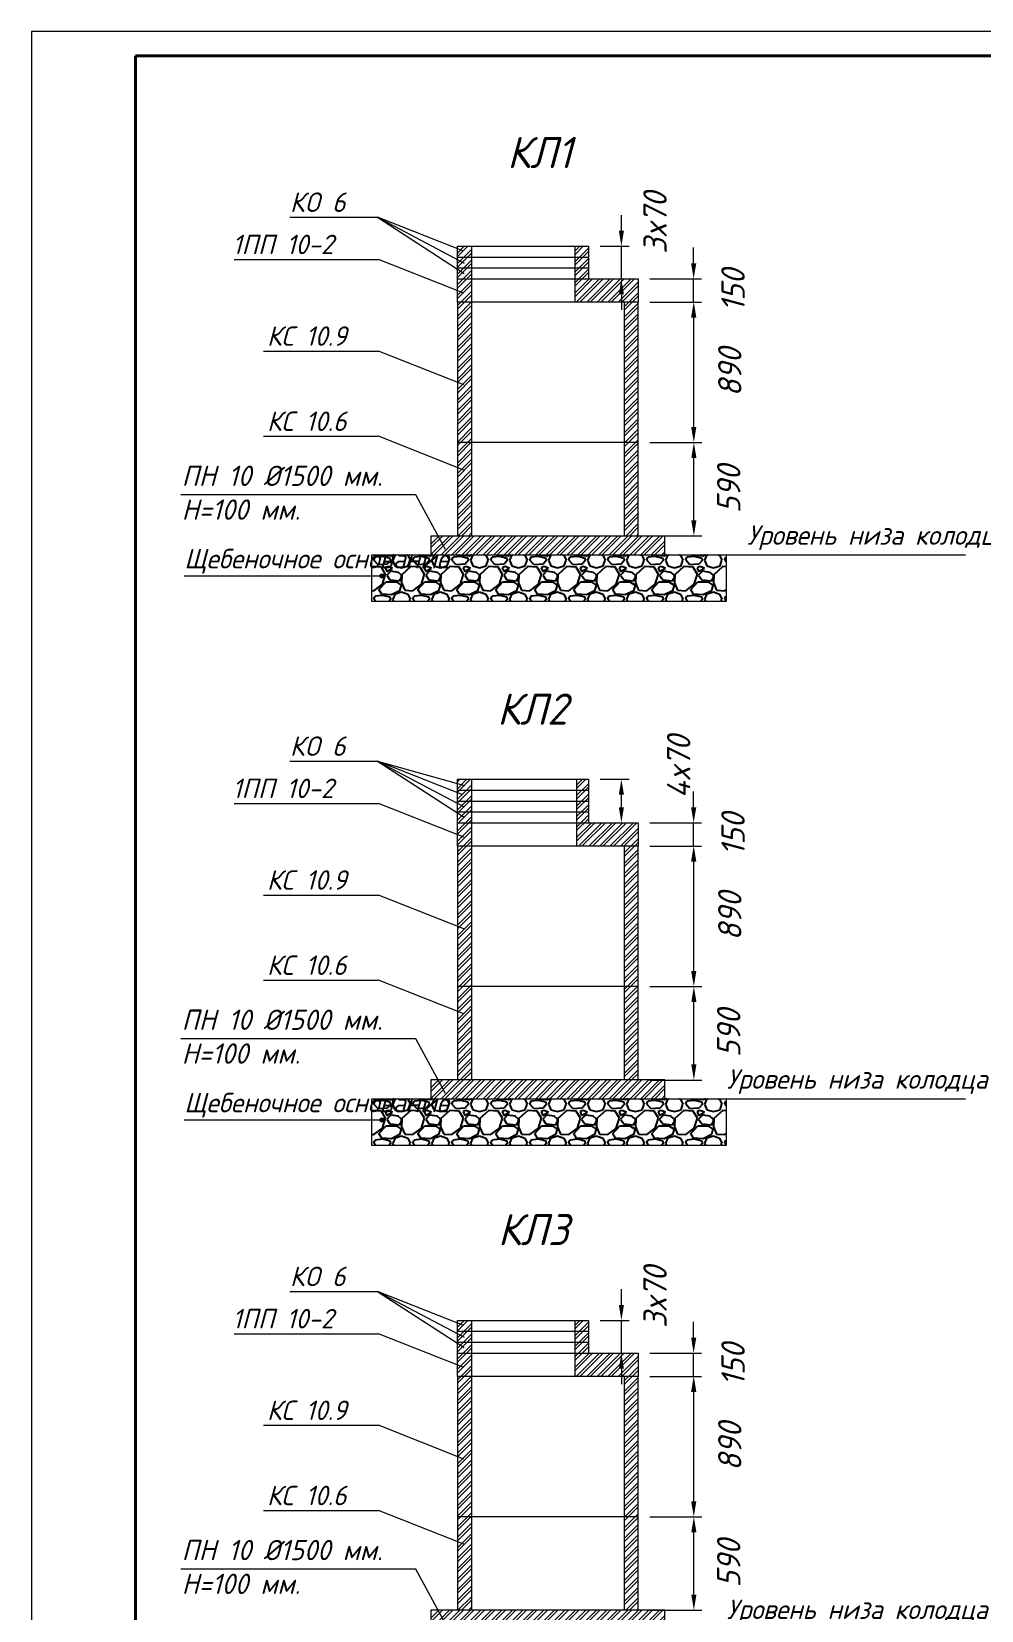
# Model space of a CAD drawing. Header units: millimetres. Extents: x 946 to 259010, y 548 to 42559.
# Drawn here: x 165217 to 177403, y 22301 to 42559 of the extents above; entities that cross this region are included whole.
import ezdxf

# ---------------------------------------------------------------- set-up
doc = ezdxf.new("R2010")
doc.units = ezdxf.units.MM
doc.layers.add('.', color=7, linetype='Continuous', lineweight=0, true_color=0xffffff)
for name, color, linetype, lineweight in [('00-рамка', 7, 'Continuous', 40), ('Канализация К1', 14, 'Continuous', 40), ('норма', 7, 'Continuous', 50), ('Размеры КР', 23, 'Continuous', 13), ('Тонко', 7, 'Continuous', 15)]:
    doc.layers.add(name, color=color, linetype=linetype, lineweight=lineweight)
doc.styles.add('GOST-2.304_Type-B_italic', font='GOST Common Italic.ttf')
doc.styles.add('ГОСТ', font='GOST Common Italic.ttf', dxfattribs={"height": 300})
doc.dimstyles.new('М 50', dxfattribs={"dimscale": 0, "dimtxt": 300, "dimasz": 200, "dimexe": 100, "dimexo": 150, "dimgap": 70, "dimtad": 1, "dimdec": 0, "dimlfac": 0.5, "dimdsep": 46, "dimtxsty": 'ГОСТ', "dimcen": 100, "dimdle": 150, "dimclrd": 256, "dimclre": 256, "dimclrt": 256, "dimazin": 3, "dimtfac": 1, "dimtdec": 0, "dimtmove": 1, "dimatfit": 3, "dimfxl": 100, "dimtolj": 1, "dimlwd": -1, "dimlwe": -1, "dimarcsym": 0})

# ---------------------------------------------------------------- blocks, each defined once
blk = doc.blocks.new('*D129')
at = {"layer": 'Defpoints', "color": 0, "transparency": 16777216}
for p in [(173000, 37287), (173714, 37287), (173000, 36087)]:
    blk.add_point(p, dxfattribs=at)
at = {"layer": 'Размеры КР', "transparency": 16777216}
for p, q in [((173150, 37287), (173814, 37287)), ((173714, 36287), (173714, 37087)), ((173150, 36087), (173814, 36087))]:
    blk.add_line(p, q, dxfattribs=at)
for points in [[(173681, 37087), (173747, 37087), (173714, 37287)], [(173681, 36287), (173747, 36287), (173714, 36087)]]:
    blk.add_solid(points, dxfattribs=at)
at = {"layer": 'Размеры КР', "lineweight": 13, "transparency": 16777216, "insert": (174161, 36687), "char_height": 300, "attachment_point": 5, "rotation": 90, "style": 'ГОСТ'}
blk.add_mtext('\\A1;590', dxfattribs=at)
blk = doc.blocks.new('*D130')
at = {"layer": 'Defpoints', "color": 0, "transparency": 16777216}
for p in [(173000, 39087), (173713, 39087), (173000, 37287)]:
    blk.add_point(p, dxfattribs=at)
at = {"layer": 'Размеры КР', "transparency": 16777216}
for p, q in [((173150, 39087), (173813, 39087)), ((173713, 37487), (173713, 38887)), ((173150, 37287), (173813, 37287))]:
    blk.add_line(p, q, dxfattribs=at)
for points in [[(173679, 38887), (173746, 38887), (173713, 39087)], [(173679, 37487), (173746, 37487), (173713, 37287)]]:
    blk.add_solid(points, dxfattribs=at)
at = {"layer": 'Размеры КР', "lineweight": 13, "transparency": 16777216, "insert": (174175, 38187), "char_height": 300, "attachment_point": 5, "rotation": 90, "style": 'ГОСТ'}
blk.add_mtext('\\A1;890', dxfattribs=at)
blk = doc.blocks.new('*D131')
at = {"layer": 'Defpoints', "color": 0, "transparency": 16777216}
for p in [(173000, 39387), (173711, 39387), (173000, 39087)]:
    blk.add_point(p, dxfattribs=at)
at = {"layer": 'Размеры КР', "transparency": 16777216}
for p, q in [((173711, 39587), (173711, 39787)), ((173150, 39387), (173811, 39387)), ((173711, 39087), (173711, 39387)), ((173150, 39087), (173811, 39087)), ((173711, 38887), (173711, 38687))]:
    blk.add_line(p, q, dxfattribs=at)
for points in [[(173678, 39587), (173745, 39587), (173711, 39387)], [(173678, 38887), (173745, 38887), (173711, 39087)]]:
    blk.add_solid(points, dxfattribs=at)
at = {"layer": 'Размеры КР', "lineweight": 13, "transparency": 16777216, "insert": (174217, 39237), "char_height": 300, "attachment_point": 5, "rotation": 90, "style": 'ГОСТ'}
blk.add_mtext('\\A1;150', dxfattribs=at)
blk = doc.blocks.new('*D54')
at = {"layer": 'Defpoints', "color": 0, "transparency": 16777216}
for p in [(173000, 30307), (173714, 30307), (173000, 29107)]:
    blk.add_point(p, dxfattribs=at)
at = {"layer": 'Размеры КР', "transparency": 16777216}
for p, q in [((173150, 30307), (173814, 30307)), ((173714, 29307), (173714, 30107)), ((173150, 29107), (173814, 29107))]:
    blk.add_line(p, q, dxfattribs=at)
for points in [[(173681, 30107), (173747, 30107), (173714, 30307)], [(173681, 29307), (173747, 29307), (173714, 29107)]]:
    blk.add_solid(points, dxfattribs=at)
at = {"layer": 'Размеры КР', "lineweight": 13, "transparency": 16777216, "insert": (174161, 29707), "char_height": 300, "attachment_point": 5, "rotation": 90, "style": 'ГОСТ'}
blk.add_mtext('\\A1;590', dxfattribs=at)
blk = doc.blocks.new('*D55')
at = {"layer": 'Defpoints', "color": 0, "transparency": 16777216}
for p in [(173000, 32107), (173713, 32107), (173000, 30307)]:
    blk.add_point(p, dxfattribs=at)
at = {"layer": 'Размеры КР', "transparency": 16777216}
for p, q in [((173150, 32107), (173813, 32107)), ((173713, 30507), (173713, 31907)), ((173150, 30307), (173813, 30307))]:
    blk.add_line(p, q, dxfattribs=at)
for points in [[(173679, 31907), (173746, 31907), (173713, 32107)], [(173679, 30507), (173746, 30507), (173713, 30307)]]:
    blk.add_solid(points, dxfattribs=at)
at = {"layer": 'Размеры КР', "lineweight": 13, "transparency": 16777216, "insert": (174175, 31207), "char_height": 300, "attachment_point": 5, "rotation": 90, "style": 'ГОСТ'}
blk.add_mtext('\\A1;890', dxfattribs=at)
blk = doc.blocks.new('*D56')
at = {"layer": 'Defpoints', "color": 0, "transparency": 16777216}
for p in [(173000, 32407), (173711, 32407), (173000, 32107)]:
    blk.add_point(p, dxfattribs=at)
at = {"layer": 'Размеры КР', "transparency": 16777216}
for p, q in [((173711, 32607), (173711, 32807)), ((173150, 32407), (173811, 32407)), ((173711, 32107), (173711, 32407)), ((173150, 32107), (173811, 32107)), ((173711, 31907), (173711, 31707))]:
    blk.add_line(p, q, dxfattribs=at)
for points in [[(173678, 32607), (173745, 32607), (173711, 32407)], [(173678, 31907), (173745, 31907), (173711, 32107)]]:
    blk.add_solid(points, dxfattribs=at)
at = {"layer": 'Размеры КР', "lineweight": 13, "transparency": 16777216, "insert": (174217, 32257), "char_height": 300, "attachment_point": 5, "rotation": 90, "style": 'ГОСТ'}
blk.add_mtext('\\A1;150', dxfattribs=at)
blk = doc.blocks.new('*D57')
at = {"layer": 'Defpoints', "color": 0, "transparency": 16777216}
for p in [(172361, 32966), (172784, 32966), (172361, 32407)]:
    blk.add_point(p, dxfattribs=at)
at = {"layer": 'Размеры КР', "transparency": 16777216}
for p, q in [((172511, 32966), (172884, 32966)), ((172784, 32607), (172784, 32766)), ((172511, 32407), (172884, 32407))]:
    blk.add_line(p, q, dxfattribs=at)
for points in [[(172751, 32766), (172817, 32766), (172784, 32966)], [(172751, 32607), (172817, 32607), (172784, 32407)]]:
    blk.add_solid(points, dxfattribs=at)
at = {"layer": 'Размеры КР', "lineweight": 13, "transparency": 16777216, "insert": (173519, 33124), "char_height": 300, "attachment_point": 5, "rotation": 90, "style": 'ГОСТ'}
blk.add_mtext('\\A1;4x70', dxfattribs=at)
blk = doc.blocks.new('*D117')
at = {"layer": 'Defpoints', "color": 0, "transparency": 16777216}
for p in [(172360, 39805), (172784, 39805), (172360, 39387)]:
    blk.add_point(p, dxfattribs=at)
at = {"layer": 'Размеры КР', "transparency": 16777216}
for p, q in [((172784, 40005), (172784, 40205)), ((172510, 39805), (172884, 39805)), ((172784, 39387), (172784, 39805)), ((172510, 39387), (172884, 39387)), ((172784, 39187), (172784, 38987))]:
    blk.add_line(p, q, dxfattribs=at)
for points in [[(172751, 40005), (172817, 40005), (172784, 39805)], [(172751, 39187), (172817, 39187), (172784, 39387)]]:
    blk.add_solid(points, dxfattribs=at)
at = {"layer": 'Размеры КР', "lineweight": 13, "transparency": 16777216, "insert": (173216, 40103), "char_height": 300, "attachment_point": 5, "rotation": 90, "style": 'ГОСТ'}
blk.add_mtext('\\A1;3x70', dxfattribs=at)
blk = doc.blocks.new('*D88')
at = {"layer": 'Defpoints', "color": 0, "transparency": 16777216}
for p in [(173000, 23503), (173714, 23503), (173000, 22303)]:
    blk.add_point(p, dxfattribs=at)
at = {"layer": 'Размеры КР', "transparency": 16777216}
for p, q in [((173150, 23503), (173814, 23503)), ((173714, 22503), (173714, 23303)), ((173150, 22303), (173814, 22303))]:
    blk.add_line(p, q, dxfattribs=at)
for points in [[(173681, 23303), (173747, 23303), (173714, 23503)], [(173681, 22503), (173747, 22503), (173714, 22303)]]:
    blk.add_solid(points, dxfattribs=at)
at = {"layer": 'Размеры КР', "lineweight": 13, "transparency": 16777216, "insert": (174161, 22903), "char_height": 300, "attachment_point": 5, "rotation": 90, "style": 'ГОСТ'}
blk.add_mtext('\\A1;590', dxfattribs=at)
blk = doc.blocks.new('*D89')
at = {"layer": 'Defpoints', "color": 0, "transparency": 16777216}
for p in [(173000, 25303), (173713, 25303), (173000, 23503)]:
    blk.add_point(p, dxfattribs=at)
at = {"layer": 'Размеры КР', "transparency": 16777216}
for p, q in [((173150, 25303), (173813, 25303)), ((173713, 23703), (173713, 25103)), ((173150, 23503), (173813, 23503))]:
    blk.add_line(p, q, dxfattribs=at)
for points in [[(173679, 25103), (173746, 25103), (173713, 25303)], [(173679, 23703), (173746, 23703), (173713, 23503)]]:
    blk.add_solid(points, dxfattribs=at)
at = {"layer": 'Размеры КР', "lineweight": 13, "transparency": 16777216, "insert": (174175, 24403), "char_height": 300, "attachment_point": 5, "rotation": 90, "style": 'ГОСТ'}
blk.add_mtext('\\A1;890', dxfattribs=at)
blk = doc.blocks.new('*D90')
at = {"layer": 'Defpoints', "color": 0, "transparency": 16777216}
for p in [(173000, 25603), (173711, 25603), (173000, 25303)]:
    blk.add_point(p, dxfattribs=at)
at = {"layer": 'Размеры КР', "transparency": 16777216}
for p, q in [((173711, 25803), (173711, 26003)), ((173150, 25603), (173811, 25603)), ((173711, 25303), (173711, 25603)), ((173150, 25303), (173811, 25303)), ((173711, 25103), (173711, 24903))]:
    blk.add_line(p, q, dxfattribs=at)
for points in [[(173678, 25803), (173745, 25803), (173711, 25603)], [(173678, 25103), (173745, 25103), (173711, 25303)]]:
    blk.add_solid(points, dxfattribs=at)
at = {"layer": 'Размеры КР', "lineweight": 13, "transparency": 16777216, "insert": (174217, 25453), "char_height": 300, "attachment_point": 5, "rotation": 90, "style": 'ГОСТ'}
blk.add_mtext('\\A1;150', dxfattribs=at)
blk = doc.blocks.new('*D91')
at = {"layer": 'Defpoints', "color": 0, "transparency": 16777216}
for p in [(172360, 26022), (172784, 26022), (172360, 25603)]:
    blk.add_point(p, dxfattribs=at)
at = {"layer": 'Размеры КР', "transparency": 16777216}
for p, q in [((172784, 26222), (172784, 26422)), ((172510, 26022), (172884, 26022)), ((172784, 25603), (172784, 26022)), ((172510, 25603), (172884, 25603)), ((172784, 25403), (172784, 25203))]:
    blk.add_line(p, q, dxfattribs=at)
for points in [[(172751, 26222), (172817, 26222), (172784, 26022)], [(172751, 25403), (172817, 25403), (172784, 25603)]]:
    blk.add_solid(points, dxfattribs=at)
at = {"layer": 'Размеры КР', "lineweight": 13, "transparency": 16777216, "insert": (173216, 26320), "char_height": 300, "attachment_point": 5, "rotation": 90, "style": 'ГОСТ'}
blk.add_mtext('\\A1;3x70', dxfattribs=at)

msp = doc.modelspace()

# ---------------------------------------------------------------- hatches: boundary and pattern name
at = {"layer": '.', "linetype": 'Continuous', "lineweight": 15}
h = msp.add_hatch(dxfattribs=at)
h.set_pattern_fill('ANSI32', color=0, scale=10)
h.set_pattern_definition([(45, (-234926.49, -459643.32), (-67.351921, 67.351921), []), (45, (-234881.59, -459643.32), (-67.351921, 67.351921), [])])
h.paths.add_polyline_path([(170680.5, 36086.6), (170860.5, 36086.6), (170860.5, 37286.6), (170680.5, 37286.6)])
h.paths.add_polyline_path([(170680.5, 37286.6), (170860.5, 37286.6), (170860.5, 39086.6), (170680.5, 39086.6)])
h.paths.add_polyline_path([(170860.5, 39386.6), (170680.5, 39386.6), (170680.5, 39086.6), (170860.5, 39086.6)])
h.paths.add_polyline_path([(170860.5, 39526.2), (170680.5, 39526.2), (170680.5, 39386.6), (170860.5, 39386.6)])
h.paths.add_polyline_path([(170860.5, 39665.8), (170680.5, 39665.8), (170680.5, 39526.2), (170860.5, 39526.2)])
h.paths.add_polyline_path([(170860.5, 39805.4), (170680.5, 39805.4), (170680.5, 39665.8), (170860.5, 39665.8)])
h.paths.add_polyline_path([(172185, 39805.4), (172185, 39665.8), (172360.5, 39665.8), (172360.5, 39805.4)])
h.paths.add_polyline_path([(172185, 39665.8), (172185, 39526.2), (172360.5, 39526.2), (172360.5, 39665.8)])
h.paths.add_polyline_path([(172185, 39526.2), (172185, 39386.6), (172360.5, 39386.6), (172360.5, 39526.2)])
h.paths.add_polyline_path([(172185, 39386.6), (172185, 39086.6), (173000.5, 39086.6), (173000.5, 39386.6)])
h.paths.add_polyline_path([(172820.5, 37286.6), (173000.5, 37286.6), (173000.5, 39086.6), (172820.5, 39086.6)])
h.paths.add_polyline_path([(173000.5, 37286.6), (172820.5, 37286.6), (172820.5, 36086.6), (173000.5, 36086.6)])
h = msp.add_hatch(dxfattribs=at)
h.set_pattern_fill('ANSI32', color=256, scale=10)
h.set_pattern_definition([(45, (-234702.705, -457694.52), (-67.351921, 67.351921), []), (45, (-234657.8, -457694.52), (-67.351921, 67.351921), [])])
h.paths.add_polyline_path([(173340.5, 36086.6), (170340.5, 36086.6), (170340.5, 35846.6), (173340.5, 35846.6)])
h = msp.add_hatch(dxfattribs=at)
h.set_pattern_fill('ANSI32', color=0, scale=10)
h.set_pattern_definition([(45, (-249452.96, -466764.43), (-67.351921, 67.351921), []), (45, (-249408.06, -466764.43), (-67.351921, 67.351921), [])])
h.paths.add_polyline_path([(170680.5, 29107.5), (170860.5, 29107.5), (170860.5, 30307.5), (170680.5, 30307.5)])
h.paths.add_polyline_path([(170680.5, 30307.5), (170860.5, 30307.5), (170860.5, 32107.5), (170680.5, 32107.5)])
h.paths.add_polyline_path([(170860.5, 32407.5), (170680.5, 32407.5), (170680.5, 32107.5), (170860.5, 32107.5)])
h.paths.add_polyline_path([(170680.5, 32547.1), (170680.5, 32407.5), (170860.5, 32407.5), (170860.5, 32547.1)])
h.paths.add_polyline_path([(170860.5, 32686.7), (170680.5, 32686.7), (170680.5, 32547.1), (170860.5, 32547.1)])
h.paths.add_polyline_path([(170860.5, 32826.3), (170680.5, 32826.3), (170680.5, 32686.7), (170860.5, 32686.7)])
h.paths.add_polyline_path([(170860.5, 32826.3), (170860.5, 32965.9), (170680.5, 32965.9), (170680.5, 32826.3)])
h.paths.add_polyline_path([(172208.3, 32965.9), (172208.3, 32826.3), (172360.5, 32826.3), (172360.5, 32965.9)])
h.paths.add_polyline_path([(172208.3, 32686.7), (172360.5, 32686.7), (172360.5, 32826.3), (172208.3, 32826.3)])
h.paths.add_polyline_path([(172208.3, 32547.1), (172360.5, 32547.1), (172360.5, 32686.7), (172208.3, 32686.7)])
h.paths.add_polyline_path([(172208.3, 32547.1), (172208.3, 32407.5), (172360.5, 32407.5), (172360.5, 32547.1)])
h.paths.add_polyline_path([(172208.3, 32407.5), (172208.3, 32107.5), (173000.5, 32107.5), (173000.5, 32407.5)])
h.paths.add_polyline_path([(172820.5, 30307.5), (173000.5, 30307.5), (173000.5, 32107.5), (172820.5, 32107.5)])
h.paths.add_polyline_path([(173000.5, 30307.5), (172820.5, 30307.5), (172820.5, 29107.5), (173000.5, 29107.5)])
h = msp.add_hatch(dxfattribs=at)
h.set_pattern_fill('ANSI32', color=256, scale=10)
h.set_pattern_definition([(45, (-234702.705, -464673.62), (-67.351921, 67.351921), []), (45, (-234657.8, -464673.62), (-67.351921, 67.351921), [])])
h.paths.add_polyline_path([(173340.5, 29107.5), (170340.5, 29107.5), (170340.5, 28867.5), (173340.5, 28867.5)])
h = msp.add_hatch(dxfattribs=at)
h.set_pattern_fill('ANSI32', color=0, scale=10)
h.set_pattern_definition([(45, (-234926.49, -473426.43), (-67.351921, 67.351921), []), (45, (-234881.59, -473426.43), (-67.351921, 67.351921), [])])
h.paths.add_polyline_path([(170680.5, 22303.5), (170860.5, 22303.5), (170860.5, 23503.5), (170680.5, 23503.5)])
h.paths.add_polyline_path([(170680.5, 23503.5), (170860.5, 23503.5), (170860.5, 25303.5), (170680.5, 25303.5)])
h.paths.add_polyline_path([(170860.5, 25603.5), (170680.5, 25603.5), (170680.5, 25303.5), (170860.5, 25303.5)])
h.paths.add_polyline_path([(170860.5, 25743.1), (170680.5, 25743.1), (170680.5, 25603.5), (170860.5, 25603.5)])
h.paths.add_polyline_path([(170860.5, 25882.7), (170680.5, 25882.7), (170680.5, 25743.1), (170860.5, 25743.1)])
h.paths.add_polyline_path([(170860.5, 26022.3), (170680.5, 26022.3), (170680.5, 25882.7), (170860.5, 25882.7)])
h.paths.add_polyline_path([(172185, 26022.3), (172185, 25882.7), (172360.5, 25882.7), (172360.5, 26022.3)])
h.paths.add_polyline_path([(172185, 25882.7), (172185, 25743.1), (172360.5, 25743.1), (172360.5, 25882.7)])
h.paths.add_polyline_path([(172185, 25743.1), (172185, 25603.5), (172360.5, 25603.5), (172360.5, 25743.1)])
h.paths.add_polyline_path([(172185, 25603.5), (172185, 25303.5), (173000.5, 25303.5), (173000.5, 25603.5)])
h.paths.add_polyline_path([(172820.5, 23503.5), (173000.5, 23503.5), (173000.5, 25303.5), (172820.5, 25303.5)])
h.paths.add_polyline_path([(173000.5, 23503.5), (172820.5, 23503.5), (172820.5, 22303.5), (173000.5, 22303.5)])
h = msp.add_hatch(dxfattribs=at)
h.set_pattern_fill('ANSI32', color=256, scale=10)
h.set_pattern_definition([(45, (-234702.705, -471477.63), (-67.351921, 67.351921), []), (45, (-234657.8, -471477.63), (-67.351921, 67.351921), [])])
h.paths.add_polyline_path([(173340.5, 22303.5), (170340.5, 22303.5), (170340.5, 22063.5), (173340.5, 22063.5)])
h = msp.add_hatch()
h.set_pattern_fill('GRAVEL', color=256, scale=500)
h.set_pattern_definition([(228.0127875, (-1020678.953, -146228.13), (-4000, -4500), [67.268, -6659.54402]), (184.9697407, (-1020723.953, -146278.13), (6000, 500), [115.434, -11427.96238]), (132.510447, (-1020838.953, -146288.13), (5000, -5500), [81.394, -8058.0163]), (267.273689, (-1021033.953, -146413.13), (500, 10000), [105.119, -10406.77902]), (292.8336542, (-1021038.953, -146518.13), (-2500, 6000), [103.0775, -10204.68656]), (357.273689, (-1020998.953, -146613.13), (-10000, 500), [105.119, -10406.77902]), (37.6942405, (-1020893.953, -146618.13), (-6500, -5000), [139.0145, -13762.42427]), (72.2553284, (-1020783.953, -146533.13), (3500, 11000), [131.244, -12993.16075]), (121.4295656, (-1020743.953, -146408.13), (-4000, 6500), [105.475, -10442.03655]), (175.2363583, (-1020798.953, -146318.13), (5500, -500), [120.416, -5900.38129]), (222.3974378, (-1020918.953, -146308.13), (-6000, -5500), [155.724, -15416.6875]), (138.814075, (-1020538.953, -146418.13), (-3500, 3000), [53.1505, -5261.9224]), (171.4692344, (-1020578.953, -146383.13), (6500, -1000), [101.1185, -10010.7557]), (225, (-1020678.95, -146368.13), (-6e-14, -500), [70.7105, -636.39628]), (203.1985905, (-1020713.95, -146308.13), (2500, 1000), [38.079, -3769.80755]), (291.8014095, (-1020748.95, -146323.13), (-500, 1500), [53.8515, -2638.7309]), (30.9637565, (-1020728.95, -146373.13), (1500, 1000), [87.4645, -2828.01145]), (161.565051, (-1020653.95, -146328.13), (1000, -500), [63.2455, -1517.89333]), (16.3895403, (-1021038.953, -146323.13), (5000, 1500), [88.6, -8771.42257]), (70.346176, (-1020953.953, -146298.13), (-2000, -5500), [74.3305, -7358.70387]), (293.1985905, (-1020653.95, -146228.13), (-1000, 2500), [76.1575, -3731.72905]), (343.6104597, (-1020623.953, -146298.13), (-5000, 1500), [88.6, -8771.42257]), (339.443955, (-1021038.953, -146633.13), (-2500, 1000), [85.44, -4186.56187]), (294.7751406, (-1020958.953, -146663.13), (-2500, 5500), [71.589, -7087.32153]), (66.8014095, (-1020648.95, -146728.13), (1000, 2500), [76.1575, -3731.72905]), (17.3540246, (-1020618.953, -146658.13), (-6500, -2000), [83.8155, -8297.7118]), (69.443955, (-1020893.953, -146728.13), (-1000, -2500), [42.72, -4229.28187]), (101.3099325, (-1020678.95, -146728.13), (-500, 2000), [25.495, -2524.01476]), (165.963757, (-1020683.95, -146703.13), (1500, -500), [103.0775, -1958.47531]), (186.009006, (-1020783.953, -146678.13), (5000, 500), [95.525, -9456.96159]), (303.690068, (-1020728.95, -146418.13), (-500, 1000), [72.111, -1730.66464]), (353.1572266, (-1020688.953, -146478.13), (8500, -1000), [125.897, -12463.78131]), (60.945396, (-1020563.953, -146493.13), (-2000, -3500), [51.478, -5096.33707]), (90, (-1020538.95, -146448.13), (-500, 500), [30, -470]), (120.256437, (-1020793.953, -146663.13), (2000, -3500), [69.462, -6876.76]), (48.0127875, (-1020828.953, -146603.13), (4000, 4500), [134.536, -6592.27602]), (0, (-1020738.95, -146503.13), (500, 500), [130, -370]), (325.3048465, (-1020608.953, -146503.13), (5000, -3500), [79.057, -7826.63715]), (254.054604, (-1020543.95, -146548.13), (-500, -2000), [72.801, -3567.25394]), (207.6459754, (-1020563.953, -146618.13), (-9500, -5000), [118.5325, -11734.7371]), (175.4260787, (-1020668.953, -146673.13), (-6500, 500), [125.3995, -12414.5367])])
h.paths.add_polyline_path([(174126.2, 35246.6), (174126.2, 35846.6), (169580.9, 35846.6), (169580.9, 35246.6)])
h = msp.add_hatch()
h.set_pattern_fill('GRAVEL', color=256, scale=500)
h.set_pattern_definition([(228.0127875, (-1020678.953, -153207.235), (-4000, -4500), [67.268, -6659.54402]), (184.9697407, (-1020723.953, -153257.235), (6000, 500), [115.434, -11427.96238]), (132.510447, (-1020838.953, -153267.235), (5000, -5500), [81.394, -8058.0163]), (267.273689, (-1021033.953, -153392.235), (500, 10000), [105.119, -10406.77902]), (292.8336542, (-1021038.953, -153497.235), (-2500, 6000), [103.0775, -10204.68656]), (357.273689, (-1020998.953, -153592.235), (-10000, 500), [105.119, -10406.77902]), (37.6942405, (-1020893.953, -153597.235), (-6500, -5000), [139.0145, -13762.42427]), (72.2553284, (-1020783.953, -153512.235), (3500, 11000), [131.244, -12993.16075]), (121.4295656, (-1020743.953, -153387.235), (-4000, 6500), [105.475, -10442.03655]), (175.2363583, (-1020798.953, -153297.235), (5500, -500), [120.416, -5900.38129]), (222.3974378, (-1020918.953, -153287.235), (-6000, -5500), [155.724, -15416.6875]), (138.814075, (-1020538.953, -153397.235), (-3500, 3000), [53.1505, -5261.9224]), (171.4692344, (-1020578.953, -153362.235), (6500, -1000), [101.1185, -10010.7557]), (225, (-1020678.95, -153347.24), (-6e-14, -500), [70.7105, -636.39628]), (203.1985905, (-1020713.95, -153287.235), (2500, 1000), [38.079, -3769.80755]), (291.8014095, (-1020748.95, -153302.235), (-500, 1500), [53.8515, -2638.7309]), (30.9637565, (-1020728.95, -153352.235), (1500, 1000), [87.4645, -2828.01145]), (161.565051, (-1020653.95, -153307.24), (1000, -500), [63.2455, -1517.89333]), (16.3895403, (-1021038.953, -153302.235), (5000, 1500), [88.6, -8771.42257]), (70.346176, (-1020953.953, -153277.235), (-2000, -5500), [74.3305, -7358.70387]), (293.1985905, (-1020653.95, -153207.235), (-1000, 2500), [76.1575, -3731.72905]), (343.6104597, (-1020623.953, -153277.235), (-5000, 1500), [88.6, -8771.42257]), (339.443955, (-1021038.953, -153612.235), (-2500, 1000), [85.44, -4186.56187]), (294.7751406, (-1020958.953, -153642.235), (-2500, 5500), [71.589, -7087.32153]), (66.8014095, (-1020648.95, -153707.235), (1000, 2500), [76.1575, -3731.72905]), (17.3540246, (-1020618.953, -153637.235), (-6500, -2000), [83.8155, -8297.7118]), (69.443955, (-1020893.953, -153707.235), (-1000, -2500), [42.72, -4229.28187]), (101.3099325, (-1020678.95, -153707.235), (-500, 2000), [25.495, -2524.01476]), (165.963757, (-1020683.95, -153682.24), (1500, -500), [103.0775, -1958.47531]), (186.009006, (-1020783.953, -153657.235), (5000, 500), [95.525, -9456.96159]), (303.690068, (-1020728.95, -153397.24), (-500, 1000), [72.111, -1730.66464]), (353.1572266, (-1020688.953, -153457.235), (8500, -1000), [125.897, -12463.78131]), (60.945396, (-1020563.953, -153472.235), (-2000, -3500), [51.478, -5096.33707]), (90, (-1020538.95, -153427.24), (-500, 500), [30, -470]), (120.256437, (-1020793.953, -153642.235), (2000, -3500), [69.462, -6876.76]), (48.0127875, (-1020828.953, -153582.235), (4000, 4500), [134.536, -6592.27602]), (0, (-1020738.95, -153482.24), (500, 500), [130, -370]), (325.3048465, (-1020608.953, -153482.235), (5000, -3500), [79.057, -7826.63715]), (254.054604, (-1020543.95, -153527.235), (-500, -2000), [72.801, -3567.25394]), (207.6459754, (-1020563.953, -153597.235), (-9500, -5000), [118.5325, -11734.7371]), (175.4260787, (-1020668.953, -153652.235), (-6500, 500), [125.3995, -12414.5367])])
h.paths.add_polyline_path([(174126.2, 28267.5), (174126.2, 28867.5), (169580.9, 28867.5), (169580.9, 28267.5)])
at = {"layer": 'Тонко', "lineweight": 15}
for points in [[(169738.7, 35573.8, 1), (169685.1, 35573.8, 1)], [(169738.7, 28594.7, 1), (169685.1, 28594.7, 1)]]:
    msp.add_hatch(color=256, dxfattribs=at).paths.add_polyline_path(points)

# ---------------------------------------------------------------- linework, layer by layer
at = {"lineweight": 13}
for p, q in [((168532, 40177.2), (169653.8, 40177.2)), ((170748.7, 39744.3), (169653.8, 40177.2)), ((167817.3, 39635.1), (169666.6, 39635.1)), ((170761.5, 39202.2), (169666.6, 39635.1)), ((168191.8, 38459.6), (169666.6, 38459.6)), ((170761.5, 38026.7), (169666.6, 38459.6)), ((168191.8, 37366.4), (169666.6, 37366.4)), ((170761.5, 36933.5), (169666.6, 37366.4)), ((167132.6, 36619.2), (170146.9, 36619.2)), ((170141.8, 36619.2), (170523.4, 35918.4)), ((173577.9, 35846.6), (177200.2, 35846.6)), ((167176, 35573.8), (169711.9, 35573.8)), ((168532, 33198.1), (169653.8, 33198.1)), ((170748.7, 32765.2), (169653.8, 33198.1)), ((167817.3, 32656), (169666.6, 32656)), ((170761.5, 32223.1), (169666.6, 32656)), ((168191.8, 31480.5), (169666.6, 31480.5)), ((170761.5, 31047.6), (169666.6, 31480.5)), ((168191.8, 30387.3), (169666.6, 30387.3)), ((170761.5, 29954.4), (169666.6, 30387.3)), ((167132.6, 29640.1), (170146.9, 29640.1)), ((170141.8, 29640.1), (170523.4, 28939.3)), ((173577.9, 28867.5), (177200.2, 28867.5)), ((167176, 28594.7), (169711.9, 28594.7)), ((168532, 26394.1), (169653.8, 26394.1)), ((170748.7, 25961.2), (169653.8, 26394.1)), ((167817.3, 25852), (169666.6, 25852)), ((170761.5, 25419.1), (169666.6, 25852)), ((168191.8, 24676.5), (169666.6, 24676.5)), ((170761.5, 24243.6), (169666.6, 24676.5)), ((168191.8, 23583.3), (169666.6, 23583.3)), ((170761.5, 23150.4), (169666.6, 23583.3)), ((167132.6, 22836.1), (170146.9, 22836.1)), ((170141.8, 22836.1), (170523.4, 22135.3))]:
    msp.add_line(p, q, dxfattribs=at)
at = {"layer": '00-рамка', "lineweight": 40}
msp.add_lwpolyline([(166550.4, 42247.4), (224583.7, 42247.4), (224583.7, 892.3), (166550.4, 892.3)], close=True, dxfattribs=at)
at = {"layer": 'Канализация К1', "color": 0, "lineweight": 15}
for p, q in [((224917, 42559), (165217, 42559)), ((165217, 42559), (165217, 559))]:
    msp.add_line(p, q, dxfattribs=at)
at = {"layer": 'Канализация К1', "color": 0, "linetype": 'Continuous', "lineweight": 15}
for p, q in [((169653.8, 40177.2), (170765.8, 39589.2)), ((169653.8, 40177.2), (170767.3, 39456.7)), ((170680.5, 39805.4), (171520.4, 39805.4)), ((170680.5, 39386.6), (170680.5, 39805.4)), ((170680.5, 39805.4), (172360.5, 39805.4)), ((172185, 39805.4), (172185, 39086.6)), ((172360.5, 39805.4), (172360.5, 39386.6)), ((170680.5, 39665.8), (172360.5, 39665.8)), ((170680.5, 39526.2), (172360.5, 39526.2)), ((170680.5, 39086.6), (170680.5, 39386.6)), ((170680.5, 39386.6), (173000.5, 39386.6)), ((173000.5, 39386.6), (173000.5, 39086.6)), ((173000.5, 39086.6), (170680.5, 39086.6)), ((170680.5, 39086.6), (170680.5, 37286.6)), ((173000.5, 37286.6), (173000.5, 39086.6)), ((173000.5, 37286.6), (170680.5, 37286.6)), ((170680.5, 37286.6), (170680.5, 36086.6)), ((173000.5, 36086.6), (173000.5, 37286.6)), ((169653.8, 33198.1), (170765.8, 32610.1)), ((169653.8, 33198.1), (170767.3, 32477.6)), ((169653.8, 33198.1), (170769.6, 32887.7)), ((170680.5, 32407.5), (170680.5, 32965.9)), ((170680.5, 32965.9), (172360.5, 32965.9)), ((170680.5, 32826.3), (171520.4, 32826.3)), ((170680.5, 32826.3), (172360.5, 32826.3)), ((172208.3, 32965.9), (172208.3, 32107.5)), ((172360.5, 32965.9), (172360.5, 32407.5)), ((170680.5, 32686.7), (172360.5, 32686.7)), ((170680.5, 32547.1), (172360.5, 32547.1)), ((170680.5, 32107.5), (170680.5, 32407.5)), ((170680.5, 32407.5), (173000.5, 32407.5)), ((173000.5, 32407.5), (173000.5, 32107.5)), ((173000.5, 32107.5), (170680.5, 32107.5)), ((170680.5, 32107.5), (170680.5, 30307.5)), ((173000.5, 30307.5), (173000.5, 32107.5)), ((173000.5, 30307.5), (170680.5, 30307.5)), ((170680.5, 30307.5), (170680.5, 29107.5)), ((173000.5, 29107.5), (173000.5, 30307.5)), ((169653.8, 26394.1), (170765.8, 25806)), ((169653.8, 26394.1), (170767.3, 25673.6)), ((170680.5, 26022.3), (171520.4, 26022.3)), ((170680.5, 25603.5), (170680.5, 26022.3)), ((170680.5, 26022.3), (172360.5, 26022.3)), ((172185, 26022.3), (172185, 25303.5)), ((172360.5, 26022.3), (172360.5, 25603.5)), ((170680.5, 25882.7), (172360.5, 25882.7)), ((170680.5, 25743.1), (172360.5, 25743.1)), ((170680.5, 25303.5), (170680.5, 25603.5)), ((170680.5, 25603.5), (173000.5, 25603.5)), ((173000.5, 25603.5), (173000.5, 25303.5)), ((173000.5, 25303.5), (170680.5, 25303.5)), ((170680.5, 25303.5), (170680.5, 23503.5)), ((173000.5, 23503.5), (173000.5, 25303.5)), ((173000.5, 23503.5), (170680.5, 23503.5)), ((170680.5, 23503.5), (170680.5, 22303.5)), ((173000.5, 22303.5), (173000.5, 23503.5))]:
    msp.add_line(p, q, dxfattribs=at)
at = {"layer": 'норма', "lineweight": 15, "ltscale": 2}
for p, q in [((169580.9, 35547.1), (169580.9, 35846.6)), ((174126.2, 35846.6), (174126.2, 35547.1)), ((169580.9, 28567.9), (169580.9, 28867.5)), ((174126.2, 28867.5), (174126.2, 28567.9))]:
    msp.add_line(p, q, dxfattribs=at)
at = {"layer": 'Размеры КР', "color": 250, "lineweight": 13}
for points in [[(170860.5, 39805.4), (170860.5, 36086.6)], [(172820.5, 39086.6), (172820.5, 36086.6)], [(170340.5, 36086.6), (170340.5, 35846.6), (173340.5, 35846.6), (173340.5, 36086.6), (170340.5, 36086.6)], [(170860.5, 32965.9), (170860.5, 29107.5)], [(172820.5, 32107.5), (172820.5, 29107.5)], [(170340.5, 29107.5), (170340.5, 28867.5), (173340.5, 28867.5), (173340.5, 29107.5), (170340.5, 29107.5)], [(170860.5, 26022.3), (170860.5, 22303.5)], [(172820.5, 25303.5), (172820.5, 22303.5)], [(170340.5, 22303.5), (170340.5, 22063.5), (173340.5, 22063.5), (173340.5, 22303.5), (170340.5, 22303.5)]]:
    msp.add_lwpolyline(points, dxfattribs=at)
for points in [[(174126.2, 35246.6), (169580.9, 35246.6), (169580.9, 35846.6), (174126.2, 35846.6)], [(174126.2, 28267.5), (169580.9, 28267.5), (169580.9, 28867.5), (174126.2, 28867.5)]]:
    msp.add_lwpolyline(points, close=True, dxfattribs=at)
at = {"layer": 'Тонко', "lineweight": 15}
for centre in [(169711.9, 35573.8), (169711.9, 28594.7)]:
    msp.add_circle(centre, 26.8, dxfattribs=at)

# ---------------------------------------------------------------- texts
at = {"lineweight": 15, "style": 'GOST-2.304_Type-B_italic'}
for s, height, p in [('КЛ1', 400, (171318.5, 40808)), ('КO 6', 249.6, (168532, 40245.2)), ('1ПП 10-2', 249.6, (167792.2, 39703.1)), ('КС 10.9', 249.6, (168237.7, 38527.6)), ('КС 10.6', 249.6, (168237.7, 37434.4)), ('КЛ2', 400, (171190.3, 33665.7)), ('КO 6', 249.6, (168532, 33266)), ('1ПП 10-2', 249.6, (167792.2, 32724)), ('КС 10.9', 249.6, (168237.7, 31548.5)), ('КС 10.6', 249.6, (168237.7, 30455.3)), ('КЛ3', 400, (171199.2, 26987.7)), ('КO 6', 249.6, (168532, 26462)), ('1ПП 10-2', 249.6, (167792.2, 25920)), ('КС 10.9', 249.6, (168237.7, 24744.5)), ('КС 10.6', 249.6, (168237.7, 23651.3))]:
    msp.add_text(s, height=height, dxfattribs=at).set_placement(p)
at = {"attachment_point": 1, "style": 'ГОСТ'}
for s, width, heights, insert, char_height in [('ПН 10 %%C1500 мм.\\PН=100 мм.', 3495.448, [1161.3], (167142.6, 36989.1), 260), ('Щебеночное основание ', 3888.851, [0], (167176, 35921.4), 250), ('ПН 10 %%C1500 мм.\\PН=100 мм.', 3495.448, [1161.3], (167142.6, 30010), 260), ('Щебеночное основание ', 3888.851, [0], (167176, 28942.3), 250), ('ПН 10 %%C1500 мм.\\PН=100 мм.', 3495.448, [1161.3], (167142.6, 23206), 260)]:
    msp.add_mtext_dynamic_manual_height_columns(s, width=width, gutter_width=20, heights=heights, dxfattribs=dict(at, insert=insert, char_height=char_height))
at = {"color": 250, "char_height": 250, "attachment_point": 1, "style": 'ГОСТ'}
for s, insert in [('Уровень низа колодца 32.410 ', (174399.6, 36223.9)), ('Уровень низа колодца 32.230 ', (174137, 29244.8)), ('Уровень низа колодца 32.320 ', (174137, 22440.8))]:
    msp.add_mtext_dynamic_manual_height_columns(s, width=4247.949, gutter_width=20, heights=[0], dxfattribs=dict(at, insert=insert))

# ---------------------------------------------------------------- dimensions: what is measured, and where the dimension line sits
at = {"layer": 'Размеры КР', "color": 1, "lineweight": 13}
for base, p1, p2, text, picture, middle in [((172783.9, 39805.4), (172360.5, 39386.6), (172360.5, 39805.4), '3x70', '*D117', (173216.4, 40103.1)), ((173712.6, 39086.6), (173000.5, 37286.6), (173000.5, 39086.6), '890', '*D130', (174174.9, 38186.6)), ((173713.9, 37286.6), (173000.5, 36086.6), (173000.5, 37286.6), '590', '*D129', (174161, 36686.6)), ((172784, 32965.9), (172360.6, 32407.5), (172360.6, 32965.9), '4x70', '*D57', (173519, 33124)), ((173712.6, 32107.5), (173000.5, 30307.5), (173000.5, 32107.5), '890', '*D55', (174174.9, 31207.5)), ((173713.9, 30307.5), (173000.5, 29107.5), (173000.5, 30307.5), '590', '*D54', (174161, 29707.5)), ((172783.9, 26022.3), (172360.5, 25603.5), (172360.5, 26022.3), '3x70', '*D91', (173216.4, 26320)), ((173712.6, 25303.5), (173000.5, 23503.5), (173000.5, 25303.5), '890', '*D89', (174174.9, 24403.5)), ((173713.9, 23503.5), (173000.5, 22303.5), (173000.5, 23503.5), '590', '*D88', (174161, 22903.5))]:
    dim = msp.add_linear_dim(base=base, p1=p1, p2=p2, angle=90, text=text, dimstyle='М 50', override={"dimscale": 1, "dimtad": 3, "dimtmove": 2}, dxfattribs=at)
    dim.commit()
    dim.dimension.update_dxf_attribs({"geometry": picture, "text_midpoint": middle, "dimtype": 160, "text_rotation": 90})
for base, p1, p2, picture, middle in [((173711.4, 39386.6), (173000.5, 39086.6), (173000.5, 39386.6), '*D131', (174216.6, 39236.6)), ((173711.4, 32407.5), (173000.5, 32107.5), (173000.5, 32407.5), '*D56', (174216.6, 32257.5)), ((173711.4, 25603.5), (173000.5, 25303.5), (173000.5, 25603.5), '*D90', (174216.6, 25453.5))]:
    dim = msp.add_linear_dim(base=base, p1=p1, p2=p2, angle=90, dimstyle='М 50', override={"dimscale": 1, "dimtad": 3, "dimtmove": 2}, dxfattribs=at)
    dim.commit()
    dim.dimension.update_dxf_attribs({"geometry": picture, "text_midpoint": middle, "dimtype": 160, "text_rotation": 90})

doc.saveas('drawing.dxf')
